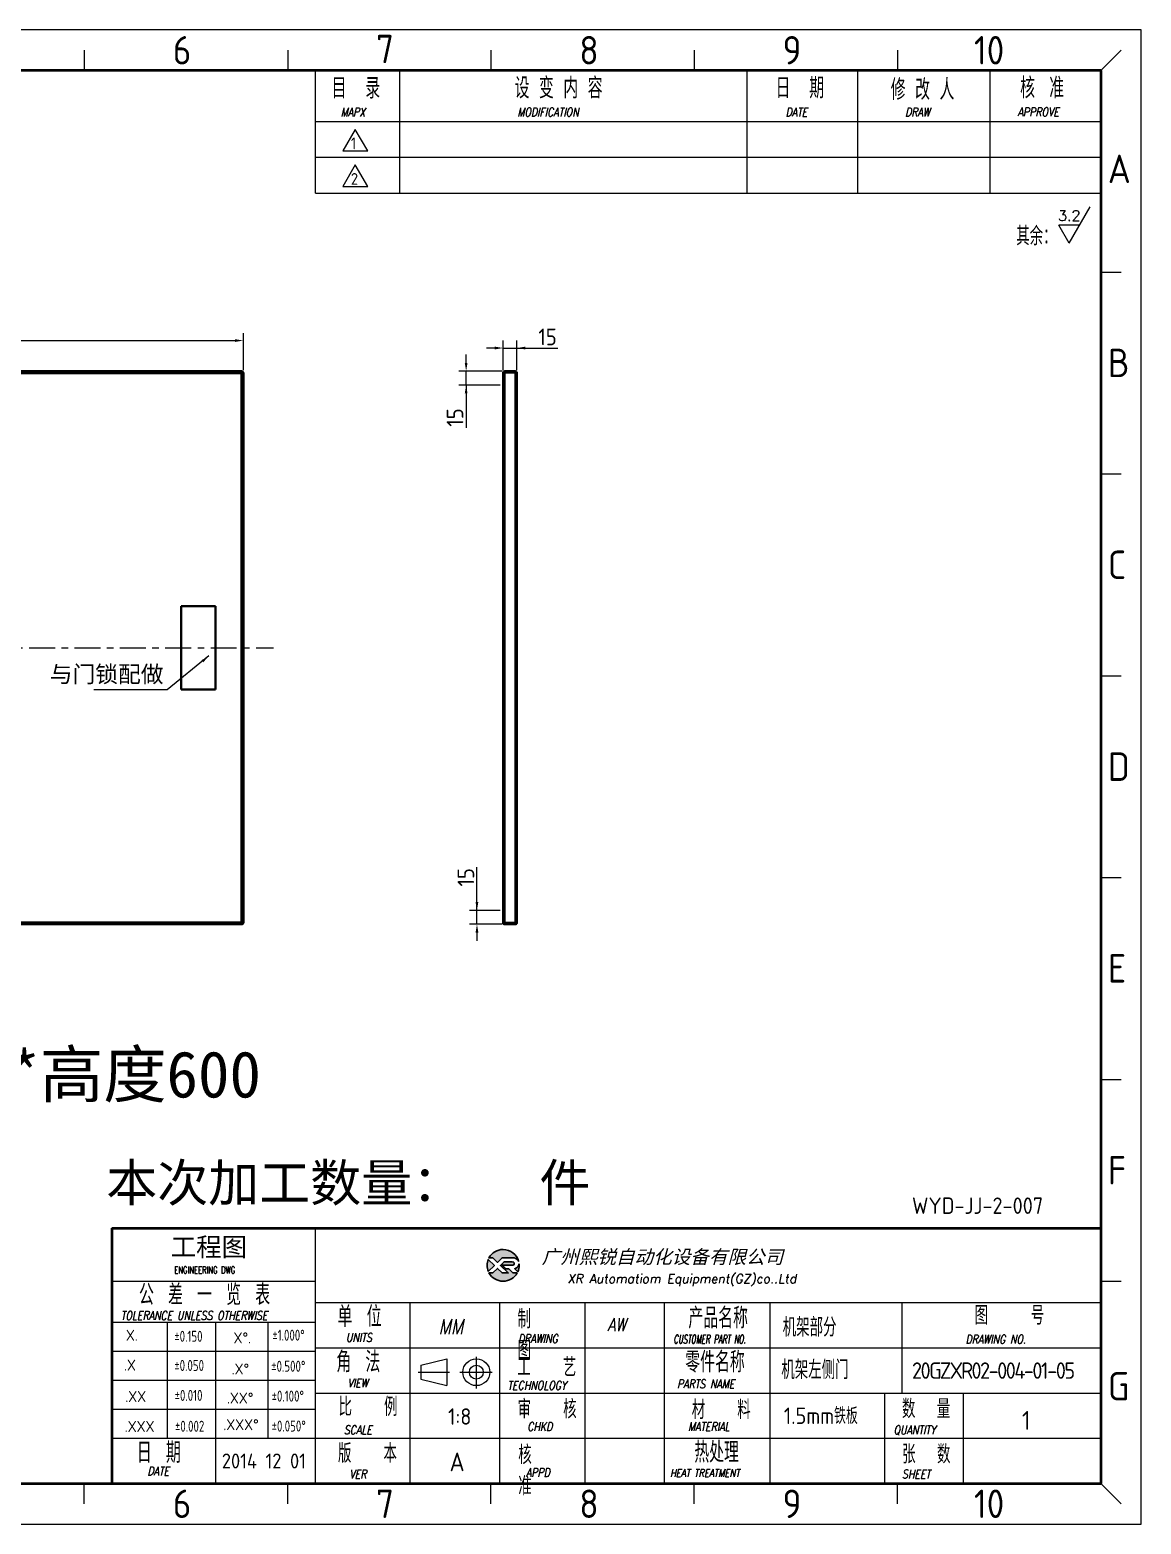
# Model space of a CAD drawing. Header units: millimetres. Extents: x 308 to 12422, y -7027 to -5414.
# Drawn here: x 7942 to 9141, y -7027 to -5414 of the extents above; entities that cross this region are included whole.
import ezdxf
from ezdxf.enums import TextEntityAlignment as Align

# ---------------------------------------------------------------- set-up
doc = ezdxf.new("R2010")
doc.units = ezdxf.units.MM
doc.linetypes.add('CENTER', pattern=[7, 4, -1, 1, -1])
for name, color, linetype in [('DIM', 3, 'Continuous'), ('layer 1', 7, 'Continuous'), ('图框文字', 7, 'Continuous')]:
    doc.layers.add(name, color=color, linetype=linetype)
for name, color, linetype, lineweight in [('中心线', 10, 'CENTER', 13), ('剖面线', 7, 'Continuous', 9), ('尺寸线', 2, 'Continuous', 13), ('粗实线', 7, 'Continuous', 35), ('细实线', 7, 'Continuous', 13)]:
    doc.layers.add(name, color=color, linetype=linetype, lineweight=lineweight)
doc.styles.add('ACANSTS', font='romans.shx', dxfattribs={"height": 1, "bigfont": 'gbcbig.shx'})
doc.styles.add('AEH', font='romans.shx', dxfattribs={"width": 0.7, "bigfont": 'chineset.shx'})
doc.styles.add('chulayer', font='txt.shx', dxfattribs={"bigfont": 'gbcbig.shx'})
doc.styles.get("Standard").update_dxf_attribs({"font": 'ISOCP.SHX', "bigfont": 'GBCBIG.SHX'})
doc.styles.add('STYLE1', font='')
doc.styles.add('斜體字', font='italic.shx', dxfattribs={"width": 0.8, "bigfont": 'chineset.shx'})
doc.styles.add('标题字', font='romand.shx', dxfattribs={"oblique": 10, "bigfont": 'bigfont.shx'})
doc.styles.get('STYLE1').set_extended_font_data('SimSun')
doc.dimstyles.new('国标$0', dxfattribs={"dimtxt": 2.2, "dimasz": 1.2, "dimexe": 1, "dimexo": 0.4, "dimgap": 0.4, "dimtad": 1, "dimzin": 1, "dimdsep": 46, "dimtxsty": 'Standard', "dimcen": 0, "dimclrd": 256, "dimclre": 256, "dimclrt": 256, "dimadec": 0, "dimazin": 0, "dimtp": 0.1, "dimtm": 0.1, "dimtfac": 0.71, "dimtmove": 1, "dimatfit": 3, "dimfxl": 1, "dimlwd": -1, "dimlwe": -1, "dimarcsym": 1})
doc.dimstyles.new('国标$7', dxfattribs={"dimtxt": 2.2, "dimasz": 1.2, "dimexe": 1, "dimexo": 0.4, "dimgap": 0.4, "dimtad": 1, "dimzin": 1, "dimdsep": 46, "dimtxsty": 'Standard', "dimcen": 0, "dimclrd": 256, "dimclre": 256, "dimclrt": 256, "dimadec": 0, "dimazin": 0, "dimtp": 0.1, "dimtm": 0.1, "dimtfac": 0.71, "dimtmove": 0, "dimatfit": 3, "dimfxl": 1, "dimlwd": -1, "dimlwe": -1, "dimarcsym": 1})

# ---------------------------------------------------------------- blocks, each defined once
blk = doc.blocks.new('*U3', base_point=(11516.67, -1645.06))
for p, q in [((11516.67, -1645.06), (11520.67, -1638.13)), ((11516.67, -1645.06), (11514.67, -1641.59)), ((11518.67, -1641.59), (11514.67, -1641.59))]:
    blk.add_line(p, q)
at = {"style": 'chulayer'}
blk.add_attdef('1', text='', height=2, dxfattribs=at).set_placement((11516.67, -1639.79), align=Align.MIDDLE)
blk = doc.blocks.new('*D28')
at = {"layer": 'Defpoints', "color": 0}
for p in [(8172.1, -5749.1), (7421.1, -5784.2), (8172.1, -5784.2)]:
    blk.add_point(p, dxfattribs=at)
at = {"layer": '尺寸线'}
for p, q in [((7421.1, -5781.2), (7421.1, -5741.1)), ((8172.1, -5781.2), (8172.1, -5741.1)), ((7430.1, -5749.1), (8163.1, -5749.1))]:
    blk.add_line(p, q, dxfattribs=at)
for points in [[(7430.1, -5747.6), (7430.1, -5750.6), (7421.1, -5749.1)], [(8163.1, -5750.6), (8163.1, -5747.6), (8172.1, -5749.1)]]:
    blk.add_solid(points, dxfattribs=at)
at = {"layer": '尺寸线', "insert": (7796.6, -5737.1), "char_height": 18, "attachment_point": 5}
blk.add_mtext('751', dxfattribs=at)
blk = doc.blocks.new('*D30')
at = {"layer": 'Defpoints', "color": 0}
for p in [(8467.4, -5757.2), (8452.4, -5784.2), (8467.4, -5784.2)]:
    blk.add_point(p, dxfattribs=at)
at = {"layer": '尺寸线'}
for p, q in [((8443.4, -5757.2), (8434.4, -5757.2)), ((8452.4, -5781.2), (8452.4, -5749.2)), ((8452.4, -5757.2), (8467.4, -5757.2)), ((8467.4, -5781.2), (8467.4, -5749.2)), ((8467.4, -5757.2), (8511.5, -5757.2))]:
    blk.add_line(p, q, dxfattribs=at)
for points in [[(8443.4, -5758.7), (8443.4, -5755.7), (8452.4, -5757.2)], [(8476.4, -5755.7), (8476.4, -5758.7), (8467.4, -5757.2)]]:
    blk.add_solid(points, dxfattribs=at)
at = {"layer": '尺寸线', "insert": (8500.4, -5745.2), "char_height": 18, "attachment_point": 5}
blk.add_mtext('15', dxfattribs=at)
blk = doc.blocks.new('*D31')
at = {"layer": 'Defpoints', "color": 0}
for p in [(8412.5, -5782.2), (8454.4, -5782.2), (8452.4, -5797.2)]:
    blk.add_point(p, dxfattribs=at)
at = {"layer": '尺寸线'}
for p, q in [((8412.5, -5773.2), (8412.5, -5764.2)), ((8451.4, -5782.2), (8404.5, -5782.2)), ((8412.5, -5797.2), (8412.5, -5782.2)), ((8449.4, -5797.2), (8404.5, -5797.2)), ((8412.5, -5797.2), (8412.5, -5843.3))]:
    blk.add_line(p, q, dxfattribs=at)
for points in [[(8411, -5773.2), (8414, -5773.2), (8412.5, -5782.2)], [(8414, -5806.2), (8411, -5806.2), (8412.5, -5797.2)]]:
    blk.add_solid(points, dxfattribs=at)
at = {"layer": '尺寸线', "insert": (8400.5, -5832.2), "char_height": 18, "attachment_point": 5, "rotation": 90}
blk.add_mtext('15', dxfattribs=at)
blk = doc.blocks.new('*D32')
at = {"layer": 'Defpoints', "color": 0}
for p in [(8424.2, -6364.2), (8452.4, -6364.2), (8454.4, -6379.2)]:
    blk.add_point(p, dxfattribs=at)
at = {"layer": '尺寸线'}
for p, q in [((8424.2, -6364.2), (8424.2, -6317.4)), ((8449.4, -6364.2), (8416.2, -6364.2)), ((8424.2, -6379.2), (8424.2, -6364.2)), ((8451.4, -6379.2), (8416.2, -6379.2)), ((8424.2, -6388.2), (8424.2, -6397.2))]:
    blk.add_line(p, q, dxfattribs=at)
for points in [[(8422.7, -6355.2), (8425.7, -6355.2), (8424.2, -6364.2)], [(8425.7, -6388.2), (8422.7, -6388.2), (8424.2, -6379.2)]]:
    blk.add_solid(points, dxfattribs=at)
at = {"layer": '尺寸线', "insert": (8412.2, -6328.5), "char_height": 18, "attachment_point": 5, "rotation": 90}
blk.add_mtext('15', dxfattribs=at)
blk = doc.blocks.new('XR')
at = {"true_color": 0xfc8000}
h = blk.add_hatch(color=30, dxfattribs=at)
h.set_gradient(color1=(252, 128, 0), rotation=240, one_color=1, tint=1, name='INVCURVED')
edge = h.paths.add_edge_path()
edge.add_spline(control_points=[(-434.18, -5928.47), (-433.9, -5928.74), (-433.63, -5929.01), (-433.63, -5929.01), (-433.63, -5929.01), (-433.63, -5929.01), (-433.36, -5928.74), (-433.09, -5928.47)], knot_values=[0.5625, 0.5625, 0.5625, 0.5625, 0.625, 0.625, 0.625, 0.625, 0.6875, 0.6875, 0.6875, 0.6875], degree=3, periodic=0)
edge.add_spline(control_points=[(-433.09, -5928.47), (-432.82, -5928.2), (-432.54, -5927.93), (-432.54, -5927.93), (-432.54, -5927.93), (-432.54, -5927.93), (-432.04, -5927.93), (-431.53, -5927.93)], knot_values=[0.4375, 0.4375, 0.4375, 0.4375, 0.5, 0.5, 0.5, 0.5, 0.5625, 0.5625, 0.5625, 0.5625], degree=3, periodic=0)
edge.add_spline(control_points=[(-431.53, -5927.93), (-431.03, -5927.93), (-430.52, -5927.93), (-430.52, -5927.93), (-430.52, -5927.93), (-430, -5927.93), (-429.43, -5927.96), (-429.01, -5928.33)], knot_values=[0.25, 0.25, 0.25, 0.25, 0.3125, 0.3125, 0.3125, 0.3125, 0.4375, 0.4375, 0.4375, 0.4375], degree=3, periodic=0)
edge.add_spline(control_points=[(-429.01, -5928.33), (-428.88, -5928.44), (-428.78, -5928.59), (-428.71, -5928.75)], knot_values=[0.125, 0.125, 0.125, 0.125, 0.25, 0.25, 0.25, 0.25], degree=3, periodic=0)
edge.add_spline(control_points=[(-428.71, -5928.75), (-429.13, -5927.18), (-430.58, -5926.02), (-432.31, -5926.02)], knot_values=[0, 0, 0, 0, 0.125, 0.125, 0.125, 0.125], degree=3, periodic=0)
edge.add_spline(control_points=[(-432.31, -5926.02), (-433.72, -5926.02), (-434.94, -5926.79), (-435.58, -5927.93)], knot_values=[0.875, 0.875, 0.875, 0.875, 1, 1, 1, 1], degree=3, periodic=0)
edge.add_spline(control_points=[(-435.58, -5927.93), (-435.58, -5927.93), (-434.72, -5927.93), (-434.72, -5927.93), (-434.72, -5927.93), (-434.72, -5927.93), (-434.45, -5928.2), (-434.18, -5928.47)], knot_values=[0.6875, 0.6875, 0.6875, 0.6875, 0.8125, 0.8125, 0.8125, 0.8125, 0.875, 0.875, 0.875, 0.875], degree=3, periodic=0)
edge = h.paths.add_edge_path()
edge.add_spline(control_points=[(-434.79, -5929.26), (-435.04, -5929.02), (-435.34, -5928.72), (-435.54, -5928.53)], knot_values=[0.562504, 0.562504, 0.562504, 0.562504, 0.656252, 0.656252, 0.656252, 0.656252], degree=3, periodic=0)
edge.add_spline(control_points=[(-435.54, -5928.53), (-435.67, -5928.4), (-435.76, -5928.31), (-435.76, -5928.31), (-435.76, -5928.31), (-435.94, -5928.74), (-436.03, -5929.21), (-436.03, -5929.71)], knot_values=[0.25, 0.25, 0.25, 0.25, 0.312504, 0.312504, 0.312504, 0.312504, 0.562504, 0.562504, 0.562504, 0.562504], degree=3, periodic=0)
edge.add_spline(control_points=[(-436.03, -5929.71), (-436.03, -5930.2), (-435.94, -5930.67), (-435.76, -5931.1), (-435.76, -5931.1), (-435.4, -5930.75), (-435.05, -5930.4)], knot_values=[0.874998, 0.874998, 0.874998, 0.874998, 1.124998, 1.124998, 1.124998, 1.25, 1.25, 1.25, 1.25], degree=3, periodic=0)
edge.add_spline(control_points=[(-435.05, -5930.4), (-434.7, -5930.05), (-434.34, -5929.71), (-434.34, -5929.71), (-434.34, -5929.71), (-434.34, -5929.71), (-434.34, -5929.71), (-434.34, -5929.71)], knot_values=[0.749878, 0.749878, 0.749878, 0.749878, 0.874875, 0.874875, 0.874875, 0.874875, 0.874998, 0.874998, 0.874998, 0.874998], degree=3, periodic=0)
edge.add_spline(control_points=[(-434.34, -5929.71), (-434.34, -5929.71), (-434.34, -5929.71), (-434.34, -5929.71)], knot_values=[0.749634, 0.749634, 0.749634, 0.749634, 0.749817, 0.749817, 0.749817, 0.749817], degree=3, periodic=0)
edge.add_spline(control_points=[(-434.35, -5929.7), (-434.35, -5929.7), (-434.35, -5929.7), (-434.35, -5929.7)], knot_values=[0.738281, 0.738281, 0.738281, 0.738281, 0.742188, 0.742188, 0.742188, 0.742188], degree=3, periodic=0)
edge.add_spline(control_points=[(-434.35, -5929.7), (-434.36, -5929.69), (-434.37, -5929.68), (-434.38, -5929.67)], knot_values=[0.726563, 0.726563, 0.726563, 0.726563, 0.738281, 0.738281, 0.738281, 0.738281], degree=3, periodic=0)
edge.add_spline(control_points=[(-434.38, -5929.67), (-434.38, -5929.66), (-434.39, -5929.65), (-434.4, -5929.65)], knot_values=[0.718751, 0.718751, 0.718751, 0.718751, 0.726563, 0.726563, 0.726563, 0.726563], degree=3, periodic=0)
edge.add_spline(control_points=[(-434.4, -5929.65), (-434.42, -5929.63), (-434.45, -5929.6), (-434.47, -5929.58)], knot_values=[0.703126, 0.703126, 0.703126, 0.703126, 0.718751, 0.718751, 0.718751, 0.718751], degree=3, periodic=0)
edge.add_spline(control_points=[(-434.47, -5929.58), (-434.5, -5929.55), (-434.53, -5929.52), (-434.56, -5929.49)], knot_values=[0.687501, 0.687501, 0.687501, 0.687501, 0.703126, 0.703126, 0.703126, 0.703126], degree=3, periodic=0)
edge.add_spline(control_points=[(-434.56, -5929.49), (-434.63, -5929.42), (-434.71, -5929.35), (-434.79, -5929.26)], knot_values=[0.656252, 0.656252, 0.656252, 0.656252, 0.687501, 0.687501, 0.687501, 0.687501], degree=3, periodic=0)
at = {"true_color": 0x0348ff}
h = blk.add_hatch(color=160, dxfattribs=at)
h.set_gradient(color1=(3, 72, 255), color2=(0, 41, 153), one_color=1, tint=0.3, name='HEMISPHERICAL')
edge = h.paths.add_edge_path()
edge.add_spline(control_points=[(-432.54, -5929.67), (-432.26, -5929.95), (-431.94, -5930.23), (-431.66, -5930.51), (-431.66, -5930.51), (-431.66, -5930.51), (-431.66, -5930.51), (-431.66, -5930.51)], knot_values=[0.736842, 0.736842, 0.736842, 0.736842, 0.789474, 0.789474, 0.789474, 0.789474, 0.802633, 0.802633, 0.802633, 0.802633], degree=3, periodic=0)
edge.add_spline(control_points=[(-431.66, -5930.51), (-431.65, -5930.51), (-431.65, -5930.52), (-431.65, -5930.52)], knot_values=[0.802633, 0.802633, 0.802633, 0.802633, 0.815791, 0.815791, 0.815791, 0.815791], degree=3, periodic=0)
edge.add_spline(control_points=[(-431.65, -5930.52), (-431.64, -5930.53), (-431.64, -5930.53), (-431.64, -5930.53)], knot_values=[0.815791, 0.815791, 0.815791, 0.815791, 0.82237, 0.82237, 0.82237, 0.82237], degree=3, periodic=0)
edge.add_spline(control_points=[(-431.64, -5930.53), (-431.64, -5930.53), (-431.64, -5930.53), (-431.63, -5930.54)], knot_values=[0.82237, 0.82237, 0.82237, 0.82237, 0.828949, 0.828949, 0.828949, 0.828949], degree=3, periodic=0)
edge.add_spline(control_points=[(-431.63, -5930.54), (-431.63, -5930.54), (-431.63, -5930.54), (-431.63, -5930.54), (-431.63, -5930.54), (-431.63, -5930.54), (-431.59, -5930.54), (-431.52, -5930.54)], knot_values=[0.841901, 0.841901, 0.841901, 0.841901, 0.842105, 0.842105, 0.842105, 0.842105, 0.855264, 0.855264, 0.855264, 0.855264], degree=3, periodic=0)
edge.add_spline(control_points=[(-431.52, -5930.54), (-431.46, -5930.54), (-431.38, -5930.54), (-431.3, -5930.54)], knot_values=[0.855264, 0.855264, 0.855264, 0.855264, 0.868422, 0.868422, 0.868422, 0.868422], degree=3, periodic=0)
edge.add_spline(control_points=[(-431.3, -5930.54), (-431.26, -5930.54), (-431.22, -5930.54), (-431.18, -5930.54)], knot_values=[0.868422, 0.868422, 0.868422, 0.868422, 0.875, 0.875, 0.875, 0.875], degree=3, periodic=0)
edge.add_spline(control_points=[(-431.18, -5930.54), (-431.14, -5930.54), (-431.1, -5930.54), (-431.07, -5930.54)], knot_values=[0.875, 0.875, 0.875, 0.875, 0.881579, 0.881579, 0.881579, 0.881579], degree=3, periodic=0)
edge.add_spline(control_points=[(-431.07, -5930.54), (-431.05, -5930.54), (-431.04, -5930.54), (-431.03, -5930.54)], knot_values=[0.881579, 0.881579, 0.881579, 0.881579, 0.884869, 0.884869, 0.884869, 0.884869], degree=3, periodic=0)
edge.add_spline(control_points=[(-431.03, -5930.54), (-431.02, -5930.54), (-431, -5930.54), (-431, -5930.54)], knot_values=[0.884869, 0.884869, 0.884869, 0.884869, 0.888158, 0.888158, 0.888158, 0.888158], degree=3, periodic=0)
edge.add_spline(control_points=[(-431, -5930.54), (-430.99, -5930.54), (-430.99, -5930.54), (-430.98, -5930.54)], knot_values=[0.888158, 0.888158, 0.888158, 0.888158, 0.889803, 0.889803, 0.889803, 0.889803], degree=3, periodic=0)
edge.add_spline(control_points=[(-430.98, -5930.54), (-430.98, -5930.54), (-430.98, -5930.54), (-430.97, -5930.54)], knot_values=[0.889803, 0.889803, 0.889803, 0.889803, 0.891447, 0.891447, 0.891447, 0.891447], degree=3, periodic=0)
edge.add_spline(control_points=[(-430.97, -5930.54), (-430.97, -5930.54), (-430.97, -5930.54), (-430.97, -5930.54)], knot_values=[0.891447, 0.891447, 0.891447, 0.891447, 0.89227, 0.89227, 0.89227, 0.89227], degree=3, periodic=0)
edge.add_spline(control_points=[(-430.97, -5930.54), (-430.97, -5930.54), (-430.97, -5930.54), (-430.97, -5930.54)], knot_values=[0.89227, 0.89227, 0.89227, 0.89227, 0.893092, 0.893092, 0.893092, 0.893092], degree=3, periodic=0)
edge.add_spline(control_points=[(-430.97, -5930.54), (-430.97, -5930.54), (-430.97, -5930.54), (-430.97, -5930.54)], knot_values=[0.893092, 0.893092, 0.893092, 0.893092, 0.893503, 0.893503, 0.893503, 0.893503], degree=3, periodic=0)
edge.add_spline(control_points=[(-430.97, -5930.54), (-430.97, -5930.54), (-430.97, -5930.54), (-430.97, -5930.54)], knot_values=[0.893503, 0.893503, 0.893503, 0.893503, 0.893914, 0.893914, 0.893914, 0.893914], degree=3, periodic=0)
edge.add_spline(control_points=[(-430.97, -5930.54), (-430.97, -5930.54), (-430.97, -5930.54), (-430.97, -5930.54)], knot_values=[0.893914, 0.893914, 0.893914, 0.893914, 0.89412, 0.89412, 0.89412, 0.89412], degree=3, periodic=0)
edge.add_spline(control_points=[(-430.97, -5930.54), (-430.97, -5930.54), (-430.97, -5930.54), (-430.97, -5930.54)], knot_values=[0.89412, 0.89412, 0.89412, 0.89412, 0.894326, 0.894326, 0.894326, 0.894326], degree=3, periodic=0)
edge.add_spline(control_points=[(-430.97, -5930.54), (-430.97, -5930.54), (-430.97, -5930.54), (-430.97, -5930.54)], knot_values=[0.894428, 0.894428, 0.894428, 0.894428, 0.894531, 0.894531, 0.894531, 0.894531], degree=3, periodic=0)
edge.add_spline(control_points=[(-430.97, -5930.54), (-430.97, -5930.54), (-430.97, -5930.54), (-430.97, -5930.54)], knot_values=[0.894531, 0.894531, 0.894531, 0.894531, 0.894583, 0.894583, 0.894583, 0.894583], degree=3, periodic=0)
edge.add_spline(control_points=[(-430.97, -5930.54), (-430.97, -5930.54), (-430.97, -5930.54), (-430.97, -5930.54), (-430.97, -5930.54), (-430.97, -5930.54), (-430.73, -5930.78), (-430.49, -5931.01)], knot_values=[0.894685, 0.894685, 0.894685, 0.894685, 0.894737, 0.894737, 0.894737, 0.894737, 0.921052, 0.921052, 0.921052, 0.921052], degree=3, periodic=0)
edge.add_spline(control_points=[(-430.49, -5931.01), (-430.26, -5931.24), (-430.02, -5931.48), (-430.02, -5931.48)], knot_values=[0.921052, 0.921052, 0.921052, 0.921052, 0.947368, 0.947368, 0.947368, 0.947368], degree=3, periodic=0)
edge.add_spline(control_points=[(-430.02, -5931.48), (-430.02, -5931.48), (-430.02, -5931.48), (-430.02, -5931.48)], knot_values=[0.947522, 0.947522, 0.947522, 0.947522, 0.947573, 0.947573, 0.947573, 0.947573], degree=3, periodic=0)
edge.add_spline(control_points=[(-430.02, -5931.48), (-430.02, -5931.48), (-430.02, -5931.48), (-430.02, -5931.48)], knot_values=[0.947573, 0.947573, 0.947573, 0.947573, 0.947676, 0.947676, 0.947676, 0.947676], degree=3, periodic=0)
edge.add_spline(control_points=[(-430.02, -5931.48), (-430.02, -5931.48), (-430.02, -5931.48), (-430.02, -5931.48)], knot_values=[0.947676, 0.947676, 0.947676, 0.947676, 0.947779, 0.947779, 0.947779, 0.947779], degree=3, periodic=0)
edge.add_spline(control_points=[(-430.02, -5931.48), (-430.02, -5931.48), (-430.02, -5931.48), (-430.02, -5931.48)], knot_values=[0.947779, 0.947779, 0.947779, 0.947779, 0.947984, 0.947984, 0.947984, 0.947984], degree=3, periodic=0)
edge.add_spline(control_points=[(-430.02, -5931.48), (-430.02, -5931.48), (-430.02, -5931.48), (-430.02, -5931.48)], knot_values=[0.947984, 0.947984, 0.947984, 0.947984, 0.94819, 0.94819, 0.94819, 0.94819], degree=3, periodic=0)
edge.add_spline(control_points=[(-430.02, -5931.48), (-430.02, -5931.48), (-430.02, -5931.48), (-430.02, -5931.48)], knot_values=[0.94819, 0.94819, 0.94819, 0.94819, 0.948601, 0.948601, 0.948601, 0.948601], degree=3, periodic=0)
edge.add_spline(control_points=[(-430.02, -5931.48), (-430.02, -5931.48), (-430.02, -5931.48), (-430.02, -5931.48)], knot_values=[0.948601, 0.948601, 0.948601, 0.948601, 0.949012, 0.949012, 0.949012, 0.949012], degree=3, periodic=0)
edge.add_spline(control_points=[(-430.02, -5931.48), (-430.02, -5931.48), (-430.01, -5931.48), (-430.01, -5931.48)], knot_values=[0.949012, 0.949012, 0.949012, 0.949012, 0.949834, 0.949834, 0.949834, 0.949834], degree=3, periodic=0)
edge.add_spline(control_points=[(-430.01, -5931.48), (-430.01, -5931.48), (-430.01, -5931.48), (-430.01, -5931.48)], knot_values=[0.949834, 0.949834, 0.949834, 0.949834, 0.950657, 0.950657, 0.950657, 0.950657], degree=3, periodic=0)
edge.add_spline(control_points=[(-430.01, -5931.48), (-430.01, -5931.48), (-430, -5931.48), (-430, -5931.48)], knot_values=[0.950657, 0.950657, 0.950657, 0.950657, 0.952301, 0.952301, 0.952301, 0.952301], degree=3, periodic=0)
edge.add_spline(control_points=[(-430, -5931.48), (-429.99, -5931.48), (-429.98, -5931.48), (-429.98, -5931.48)], knot_values=[0.952301, 0.952301, 0.952301, 0.952301, 0.953946, 0.953946, 0.953946, 0.953946], degree=3, periodic=0)
edge.add_spline(control_points=[(-429.98, -5931.48), (-429.96, -5931.48), (-429.95, -5931.48), (-429.93, -5931.48)], knot_values=[0.953946, 0.953946, 0.953946, 0.953946, 0.957236, 0.957236, 0.957236, 0.957236], degree=3, periodic=0)
edge.add_spline(control_points=[(-429.93, -5931.48), (-429.91, -5931.48), (-429.89, -5931.48), (-429.87, -5931.48)], knot_values=[0.957236, 0.957236, 0.957236, 0.957236, 0.960525, 0.960525, 0.960525, 0.960525], degree=3, periodic=0)
edge.add_spline(control_points=[(-429.87, -5931.48), (-429.82, -5931.48), (-429.77, -5931.48), (-429.71, -5931.48)], knot_values=[0.960525, 0.960525, 0.960525, 0.960525, 0.967104, 0.967104, 0.967104, 0.967104], degree=3, periodic=0)
edge.add_spline(control_points=[(-429.71, -5931.48), (-429.65, -5931.48), (-429.59, -5931.48), (-429.53, -5931.48)], knot_values=[0.967104, 0.967104, 0.967104, 0.967104, 0.973683, 0.973683, 0.973683, 0.973683], degree=3, periodic=0)
edge.add_spline(control_points=[(-429.53, -5931.48), (-429.41, -5931.48), (-429.29, -5931.48), (-429.19, -5931.48)], knot_values=[0.973683, 0.973683, 0.973683, 0.973683, 0.98684, 0.98684, 0.98684, 0.98684], degree=3, periodic=0)
edge.add_spline(control_points=[(-429.19, -5931.48), (-429.1, -5931.48), (-429.04, -5931.48), (-429.04, -5931.48), (-429.67, -5932.62), (-430.9, -5933.39), (-432.31, -5933.39)], knot_values=[0.98684, 0.98684, 0.98684, 0.98684, 1, 1, 1, 1.052632, 1.052632, 1.052632, 1.052632], degree=3, periodic=0)
edge.add_spline(control_points=[(-432.31, -5933.39), (-433.72, -5933.39), (-434.94, -5932.62), (-435.58, -5931.48), (-435.58, -5931.48), (-435.58, -5931.48), (-435.36, -5931.48), (-435.15, -5931.48)], knot_values=[0.052632, 0.052632, 0.052632, 0.052632, 0.105263, 0.105263, 0.105263, 0.105263, 0.131579, 0.131579, 0.131579, 0.131579], degree=3, periodic=0)
edge.add_spline(control_points=[(-435.15, -5931.48), (-434.93, -5931.48), (-434.72, -5931.48), (-434.72, -5931.48), (-434.72, -5931.48), (-434.72, -5931.48), (-434.45, -5931.21), (-434.18, -5930.94)], knot_values=[0.131579, 0.131579, 0.131579, 0.131579, 0.157895, 0.157895, 0.157895, 0.157895, 0.184211, 0.184211, 0.184211, 0.184211], degree=3, periodic=0)
edge.add_spline(control_points=[(-434.18, -5930.94), (-433.9, -5930.67), (-433.63, -5930.4), (-433.63, -5930.4), (-433.63, -5930.4), (-433.63, -5930.4), (-433.36, -5930.67), (-433.09, -5930.94)], knot_values=[0.184211, 0.184211, 0.184211, 0.184211, 0.210526, 0.210526, 0.210526, 0.210526, 0.236842, 0.236842, 0.236842, 0.236842], degree=3, periodic=0)
edge.add_spline(control_points=[(-433.09, -5930.94), (-432.82, -5931.21), (-432.54, -5931.48), (-432.54, -5931.48), (-432.54, -5931.48), (-432.54, -5931.48), (-432.19, -5931.48), (-431.83, -5931.48)], knot_values=[0.236842, 0.236842, 0.236842, 0.236842, 0.263158, 0.263158, 0.263158, 0.263158, 0.289474, 0.289474, 0.289474, 0.289474], degree=3, periodic=0)
edge.add_spline(control_points=[(-431.83, -5931.48), (-431.48, -5931.48), (-431.12, -5931.48), (-431.12, -5931.48), (-431.12, -5931.48), (-431.12, -5931.48), (-431.57, -5931.03), (-432.02, -5930.59)], knot_values=[0.289474, 0.289474, 0.289474, 0.289474, 0.315789, 0.315789, 0.315789, 0.315789, 0.342105, 0.342105, 0.342105, 0.342105], degree=3, periodic=0)
edge.add_spline(control_points=[(-432.02, -5930.59), (-432.47, -5930.15), (-432.92, -5929.71), (-432.92, -5929.71), (-432.92, -5929.71), (-432.92, -5929.71), (-432.71, -5929.5), (-432.5, -5929.29)], knot_values=[0.342105, 0.342105, 0.342105, 0.342105, 0.368421, 0.368421, 0.368421, 0.368421, 0.394737, 0.394737, 0.394737, 0.394737], degree=3, periodic=0)
edge.add_spline(control_points=[(-432.5, -5929.29), (-432.3, -5929.09), (-432.09, -5928.88), (-432.09, -5928.88)], knot_values=[0.394737, 0.394737, 0.394737, 0.394737, 0.421053, 0.421053, 0.421053, 0.421053], degree=3, periodic=0)
edge.add_spline(control_points=[(-432.09, -5928.88), (-432.09, -5928.88), (-432.06, -5928.86), (-432.06, -5928.86)], knot_values=[0.421053, 0.421053, 0.421053, 0.421053, 0.473684, 0.473684, 0.473684, 0.473684], degree=3, periodic=0)
edge.add_spline(control_points=[(-432.06, -5928.86), (-432.06, -5928.86), (-432.06, -5928.86), (-432.06, -5928.86), (-432.06, -5928.86), (-432.06, -5928.86), (-430.4, -5928.86), (-430.26, -5928.86)], knot_values=[0.473684, 0.473684, 0.473684, 0.473684, 0.473684, 0.473684, 0.473684, 0.473684, 0.526316, 0.526316, 0.526316, 0.526316], degree=3, periodic=0)
edge.add_spline(control_points=[(-430.26, -5928.86), (-429.54, -5928.86), (-429.62, -5929.4), (-429.83, -5929.55)], knot_values=[0.526316, 0.526316, 0.526316, 0.526316, 0.578947, 0.578947, 0.578947, 0.578947], degree=3, periodic=0)
edge.add_spline(control_points=[(-429.83, -5929.55), (-429.94, -5929.62), (-430.08, -5929.65), (-430.26, -5929.65), (-430.26, -5929.65), (-430.26, -5929.65), (-430.48, -5929.65), (-430.71, -5929.66)], knot_values=[0.578947, 0.578947, 0.578947, 0.578947, 0.631579, 0.631579, 0.631579, 0.631579, 0.657895, 0.657895, 0.657895, 0.657895], degree=3, periodic=0)
edge.add_spline(control_points=[(-430.71, -5929.66), (-430.93, -5929.66), (-431.15, -5929.67), (-431.15, -5929.67), (-431.15, -5929.67), (-431.15, -5929.67), (-432.54, -5929.67), (-432.54, -5929.67)], knot_values=[0.657895, 0.657895, 0.657895, 0.657895, 0.684211, 0.684211, 0.684211, 0.684211, 0.736842, 0.736842, 0.736842, 0.736842], degree=3, periodic=0)
edge = h.paths.add_edge_path()
edge.add_spline(control_points=[(-428.6, -5929.32), (-428.61, -5929.67), (-428.76, -5930), (-429.06, -5930.22)], knot_values=[0.8, 0.8, 0.8, 0.8, 1, 1, 1, 1], degree=3, periodic=0)
edge.add_spline(control_points=[(-429.06, -5930.22), (-429.22, -5930.34), (-429.41, -5930.43), (-429.61, -5930.48)], knot_values=[0.6, 0.6, 0.6, 0.6, 0.8, 0.8, 0.8, 0.8], degree=3, periodic=0)
edge.add_spline(control_points=[(-429.61, -5930.48), (-429.61, -5930.48), (-428.9, -5931.19), (-428.9, -5931.19), (-428.9, -5931.19), (-428.69, -5930.73), (-428.58, -5930.23), (-428.58, -5929.71)], knot_values=[0.2, 0.2, 0.2, 0.2, 0.4, 0.4, 0.4, 0.4, 0.6, 0.6, 0.6, 0.6], degree=3, periodic=0)
edge.add_spline(control_points=[(-428.58, -5929.71), (-428.58, -5929.58), (-428.59, -5929.45), (-428.6, -5929.32)], knot_values=[0, 0, 0, 0, 0.2, 0.2, 0.2, 0.2], degree=3, periodic=0)
at = {"layer": 'layer 1', "color": 30}
for points, knots in [([(-432.31, -5926.02), (-430.58, -5926.02), (-429.13, -5927.18), (-428.71, -5928.75), (-428.71, -5928.75), (-428.78, -5928.59), (-428.88, -5928.44), (-429.01, -5928.33), (-429.01, -5928.33), (-429.43, -5927.96), (-430, -5927.93), (-430.52, -5927.93), (-430.52, -5927.93), (-430.52, -5927.93), (-432.54, -5927.93), (-432.54, -5927.93), (-432.54, -5927.93), (-432.54, -5927.93), (-433.63, -5929.01), (-433.63, -5929.01), (-433.63, -5929.01), (-433.63, -5929.01), (-434.72, -5927.93), (-434.72, -5927.93), (-434.72, -5927.93), (-434.72, -5927.93), (-435.58, -5927.93), (-435.58, -5927.93), (-435.58, -5927.93), (-434.94, -5926.79), (-433.72, -5926.02), (-432.31, -5926.02)], [0, 0, 0, 0, 0.125, 0.125, 0.125, 0.125, 0.25, 0.25, 0.25, 0.25, 0.375, 0.375, 0.375, 0.375, 0.5, 0.5, 0.5, 0.5, 0.625, 0.625, 0.625, 0.625, 0.75, 0.75, 0.75, 0.75, 0.875, 0.875, 0.875, 0.875, 1, 1, 1, 1]), ([(-435.76, -5931.1), (-435.94, -5930.67), (-436.03, -5930.2), (-436.03, -5929.71), (-436.03, -5929.71), (-436.03, -5929.21), (-435.94, -5928.74), (-435.76, -5928.31), (-435.76, -5928.31), (-435.76, -5928.31), (-434.34, -5929.71), (-434.34, -5929.71), (-434.34, -5929.71), (-434.34, -5929.71), (-435.76, -5931.1), (-435.76, -5931.1)], [0, 0, 0, 0, 0.25, 0.25, 0.25, 0.25, 0.5, 0.5, 0.5, 0.5, 0.75, 0.75, 0.75, 0.75, 1, 1, 1, 1])]:
    blk.add_open_spline(points, degree=3, knots=knots, dxfattribs=at)
at = {"layer": 'layer 1', "color": 154}
for points, knots in [([(-429.04, -5931.48), (-429.67, -5932.62), (-430.9, -5933.39), (-432.31, -5933.39), (-432.31, -5933.39), (-433.72, -5933.39), (-434.94, -5932.62), (-435.58, -5931.48), (-435.58, -5931.48), (-435.58, -5931.48), (-434.72, -5931.48), (-434.72, -5931.48), (-434.72, -5931.48), (-434.72, -5931.48), (-433.63, -5930.4), (-433.63, -5930.4), (-433.63, -5930.4), (-433.63, -5930.4), (-432.54, -5931.48), (-432.54, -5931.48), (-432.54, -5931.48), (-432.54, -5931.48), (-431.12, -5931.48), (-431.12, -5931.48), (-431.12, -5931.48), (-431.12, -5931.48), (-432.92, -5929.71), (-432.92, -5929.71), (-432.92, -5929.71), (-432.92, -5929.71), (-432.09, -5928.88), (-432.09, -5928.88), (-432.09, -5928.88), (-432.09, -5928.88), (-432.06, -5928.86), (-432.06, -5928.86), (-432.06, -5928.86), (-432.06, -5928.86), (-430.4, -5928.86), (-430.26, -5928.86), (-430.26, -5928.86), (-429.54, -5928.86), (-429.62, -5929.4), (-429.83, -5929.55), (-429.83, -5929.55), (-429.94, -5929.62), (-430.08, -5929.65), (-430.26, -5929.65), (-430.26, -5929.65), (-430.26, -5929.65), (-431.15, -5929.67), (-431.15, -5929.67), (-431.15, -5929.67), (-431.15, -5929.67), (-432.54, -5929.67), (-432.54, -5929.67), (-432.54, -5929.67), (-432.26, -5929.95), (-431.94, -5930.23), (-431.66, -5930.51), (-431.66, -5930.51), (-431.66, -5930.51), (-431.63, -5930.54), (-431.63, -5930.54), (-431.63, -5930.54), (-431.63, -5930.54), (-430.97, -5930.54), (-430.97, -5930.54), (-430.97, -5930.54), (-430.97, -5930.54), (-430.02, -5931.48), (-430.02, -5931.48), (-430.02, -5931.48), (-430.02, -5931.48), (-429.04, -5931.48), (-429.04, -5931.48)], [0, 0, 0, 0, 0.052632, 0.052632, 0.052632, 0.052632, 0.105263, 0.105263, 0.105263, 0.105263, 0.157895, 0.157895, 0.157895, 0.157895, 0.210526, 0.210526, 0.210526, 0.210526, 0.263158, 0.263158, 0.263158, 0.263158, 0.315789, 0.315789, 0.315789, 0.315789, 0.368421, 0.368421, 0.368421, 0.368421, 0.421053, 0.421053, 0.421053, 0.421053, 0.473684, 0.473684, 0.473684, 0.473684, 0.526316, 0.526316, 0.526316, 0.526316, 0.578947, 0.578947, 0.578947, 0.578947, 0.631579, 0.631579, 0.631579, 0.631579, 0.684211, 0.684211, 0.684211, 0.684211, 0.736842, 0.736842, 0.736842, 0.736842, 0.789474, 0.789474, 0.789474, 0.789474, 0.842105, 0.842105, 0.842105, 0.842105, 0.894737, 0.894737, 0.894737, 0.894737, 0.947368, 0.947368, 0.947368, 0.947368, 1, 1, 1, 1]), ([(-428.6, -5929.32), (-428.59, -5929.45), (-428.58, -5929.58), (-428.58, -5929.71), (-428.58, -5929.71), (-428.58, -5930.23), (-428.69, -5930.73), (-428.9, -5931.19), (-428.9, -5931.19), (-428.9, -5931.19), (-429.61, -5930.48), (-429.61, -5930.48), (-429.61, -5930.48), (-429.41, -5930.43), (-429.22, -5930.34), (-429.06, -5930.22), (-429.06, -5930.22), (-428.76, -5930), (-428.61, -5929.67), (-428.6, -5929.32)], [0, 0, 0, 0, 0.2, 0.2, 0.2, 0.2, 0.4, 0.4, 0.4, 0.4, 0.6, 0.6, 0.6, 0.6, 0.8, 0.8, 0.8, 0.8, 1, 1, 1, 1])]:
    blk.add_open_spline(points, degree=3, knots=knots, dxfattribs=at)
blk = doc.blocks.new('11')
at = {"layer": 'DIM', "xscale": 4.799999999999272, "yscale": 4.800000000000182, "zscale": 4.800000000000001}
blk.add_blockref('XR', (-3434.3, 19066), dxfattribs=at)
at = {"layer": '图框文字', "color": 7, "lineweight": -3, "style": 'STYLE1', "oblique": 15}
blk.add_text('广州熙锐自动化设备有限公司 ', height=15.2, dxfattribs=at).set_placement((-5466.4, -9394.7))
at = {"layer": '图框文字', "color": 7, "style": '标题字', "oblique": 10}
blk.add_text('XR Automatiom Equipment(GZ)co..Ltd', height=10, dxfattribs=at).set_placement((-5310, -9412.2), align=Align.MIDDLE)

msp = doc.modelspace()

# ---------------------------------------------------------------- hatches: boundary and pattern name
at = {"layer": '剖面线'}
h = msp.add_hatch(dxfattribs=at)
h.set_pattern_fill('ANSI31', color=256, style=0)
h.set_pattern_definition([(45, (7470.7414, -6559.9413), (-2.245064, 2.245064), [])])
edge = h.paths.add_edge_path(flags=0)
edge.add_arc((8465.4, -6377.2), 0.5, 270, 360, ccw=False)
edge.add_line((8465.4, -6377.7), (8454.4, -6377.7))
edge.add_arc((8454.4, -6377.2), 0.5, 180, 270, ccw=False)
edge.add_line((8453.9, -6377.2), (8453.9, -6364.2))
edge.add_line((8453.9, -6364.2), (8452.4, -6364.2))
edge.add_line((8452.4, -6364.2), (8452.4, -6377.2))
edge.add_arc((8454.4, -6377.2), 2, 180, 270)
edge.add_line((8454.4, -6379.2), (8465.4, -6379.2))
edge.add_arc((8465.4, -6377.2), 2, 270, 360)
edge.add_line((8467.4, -6377.2), (8467.4, -5784.2))
edge.add_arc((8465.4, -5784.2), 2, 0, 90)
edge.add_line((8465.4, -5782.2), (8454.4, -5782.2))
edge.add_arc((8454.4, -5784.2), 2, 90, 180)
edge.add_line((8452.4, -5784.2), (8452.4, -5797.2))
edge.add_line((8452.4, -5797.2), (8453.9, -5797.2))
edge.add_line((8453.9, -5797.2), (8453.9, -5784.2))
edge.add_arc((8454.4, -5784.2), 0.5, 90, 180, ccw=False)
edge.add_line((8454.4, -5783.7), (8465.4, -5783.7))
edge.add_arc((8465.4, -5784.2), 0.5, 0, 90, ccw=False)
edge.add_line((8465.9, -5784.2), (8465.9, -6377.2))

# ---------------------------------------------------------------- linework, layer by layer
at = {"layer": '中心线', "ltscale": 7}
msp.add_line((7401.8, -6080.7), (8204.5, -6080.7), dxfattribs=at)
at = {"layer": '粗实线'}
for p, q in [((7523.1, -5782.2), (8170.1, -5782.2)), ((7523.1, -5784.2), (8172.1, -5784.2)), ((8170.1, -5784.2), (8170.1, -6377.2)), ((8172.1, -5784.2), (8172.1, -6377.2)), ((8452.4, -5797.2), (8452.4, -5784.2)), ((8453.9, -5797.2), (8453.9, -5784.2)), ((8465.4, -5782.2), (8454.4, -5782.2)), ((8465.4, -5783.7), (8454.4, -5783.7)), ((8465.9, -5784.2), (8465.9, -6377.2)), ((8467.4, -5784.2), (8467.4, -6377.2)), ((8452.4, -5797.2), (8453.9, -5797.2)), ((8452.4, -5797.2), (8452.4, -5797.4)), ((8452.4, -5797.4), (8453.9, -5797.4)), ((8452.4, -5797.4), (8452.4, -6364)), ((8453.9, -5797.2), (8453.9, -5797.4)), ((8453.9, -5797.4), (8453.9, -6364)), ((8142.1, -6035.7), (8105.1, -6035.7)), ((8105.1, -6035.7), (8105.1, -6125.7)), ((8142.1, -6125.7), (8142.1, -6035.7)), ((8105.1, -6125.7), (8142.1, -6125.7)), ((8452.4, -6364), (8453.9, -6364)), ((8452.4, -6364), (8452.4, -6364.2)), ((8452.4, -6377.2), (8452.4, -6364.2)), ((8453.9, -6364.2), (8452.4, -6364.2)), ((8453.9, -6364), (8453.9, -6364.2)), ((8453.9, -6377.2), (8453.9, -6364.2)), ((8172.1, -6377.2), (7423.1, -6377.2)), ((8170.1, -6379.2), (7423.1, -6379.2)), ((8454.4, -6377.7), (8465.4, -6377.7)), ((8454.4, -6379.2), (8465.4, -6379.2))]:
    msp.add_line(p, q, dxfattribs=at)
for centre, radius, start, end in [((8170.1, -5784.2), 2, 0, 90), ((8454.4, -5784.2), 2, 90, 180), ((8454.4, -5784.2), 0.5, 90, 180), ((8465.4, -5784.2), 2, 0, 90), ((8465.4, -5784.2), 0.5, 0, 90), ((8170.1, -6377.2), 2, 270, 0), ((8454.4, -6377.2), 2, 180, 270), ((8454.4, -6377.2), 0.5, 180, 270), ((8465.4, -6377.2), 2, 270, 0), ((8465.4, -6377.2), 0.5, 270, 0)]:
    msp.add_arc(centre, radius, start, end, dxfattribs=at)
at = {"layer": '细实线'}
for p, q in [((9141, -5413.8), (6859.9, -5413.8)), ((9141, -7026.7), (9141, -5413.8)), ((8000.4, -5435.7), (8000.4, -5457.6)), ((8219.9, -5435.7), (8219.9, -5457.6)), ((8439.3, -5435.7), (8439.3, -5457.6)), ((8658.7, -5435.7), (8658.7, -5457.6)), ((8878.1, -5435.7), (8878.1, -5457.6)), ((9097.5, -5457.6), (9119.4, -5435.7)), ((8249.9, -5457.6), (9097.5, -5457.6)), ((8249.9, -5589.9), (8249.9, -5457.6)), ((8341.1, -5589.9), (8341.1, -5457.6)), ((8716, -5589.9), (8716, -5457.6)), ((8835.3, -5589.9), (8835.3, -5457.6)), ((8978, -5589.9), (8978, -5457.6)), ((8249.9, -5512.6), (9097.5, -5512.6)), ((8292.9, -5521.2), (8279.4, -5544.5)), ((8306.3, -5544.5), (8292.9, -5521.2)), ((8279.4, -5544.5), (8306.3, -5544.5)), ((8249.9, -5551.2), (9097.5, -5551.2)), ((8292.9, -5559.5), (8279.4, -5582.8)), ((8306.3, -5582.8), (8292.9, -5559.5)), ((8249.9, -5589.9), (9097.5, -5589.9)), ((8249.9, -5589.9), (9097.5, -5589.9)), ((8279.4, -5582.8), (8306.3, -5582.8)), ((9119.4, -5675.5), (9097.5, -5675.5)), ((9119.4, -5893.4), (9097.5, -5893.4)), ((9119.4, -6111.3), (9097.5, -6111.3)), ((9119.4, -6329.2), (9097.5, -6329.2)), ((9119.4, -6547.1), (9097.5, -6547.1)), ((8249.9, -6982.8), (8249.9, -6707.2)), ((8249.9, -6764.8), (8030, -6764.8)), ((9119.4, -6764.9), (9097.5, -6764.9)), ((8249.9, -6787.6), (9097.5, -6787.6)), ((8352.2, -6982.8), (8352.2, -6787.6)), ((8448.9, -6982.8), (8448.9, -6787.6)), ((8541.1, -6982.8), (8541.1, -6787.6)), ((8626.7, -6982.8), (8626.7, -6787.6)), ((8740.8, -6982.8), (8740.8, -6787.6)), ((8883, -6885.2), (8883, -6787.6)), ((8030, -6808.7), (8249.9, -6808.7)), ((8089.7, -6808.7), (8089.7, -6934)), ((8141.9, -6808.7), (8141.9, -6982.8)), ((8198.4, -6808.7), (8198.4, -6934)), ((8249.9, -6836.4), (9097.5, -6836.4)), ((8030, -6840.1), (8249.9, -6840.1)), ((8363.7, -6855.3), (8391.6, -6848.2)), ((8391.6, -6848.2), (8391.6, -6877.2)), ((8363.7, -6855.3), (8363.7, -6870.1)), ((8363.7, -6870.1), (8391.6, -6877.2)), ((8030, -6871.4), (8249.9, -6871.4)), ((8249.9, -6885.2), (9097.5, -6885.2)), ((8864.6, -6982.8), (8864.6, -6885.2)), ((8949, -6885.2), (8949, -6982.8)), ((8030, -6902.7), (8249.9, -6902.7)), ((8030, -6934), (9097.5, -6934)), ((8000.4, -7004.8), (8000.4, -6982.8)), ((8219.9, -7004.8), (8219.9, -6982.8)), ((8439.3, -7004.8), (8439.3, -6982.8)), ((8658.7, -7004.8), (8658.7, -6982.8)), ((8878.1, -7004.8), (8878.1, -6982.8)), ((9097.5, -6982.8), (9119.4, -7004.8)), ((6859.9, -7026.7), (9141, -7026.7))]:
    msp.add_line(p, q, dxfattribs=at)
at = {"layer": '细实线', "lineweight": 40}
for p, q in [((9097.5, -5457.6), (6903.4, -5457.6)), ((9097.5, -5457.6), (9097.5, -6982.8)), ((8030, -6707.2), (9097.5, -6707.2)), ((8030, -6707.2), (8030, -6982.8)), ((6903.4, -6982.8), (9097.5, -6982.8))]:
    msp.add_line(p, q, dxfattribs=at)
at = {"layer": '细实线', "ltscale": 0.5}
for p, q in [((8423.5, -6846.3), (8423.5, -6880.3)), ((8360.6, -6862.7), (8394.7, -6862.7)), ((8405.8, -6862.7), (8440.7, -6862.7))]:
    msp.add_line(p, q, dxfattribs=at)
at = {"layer": '细实线'}
for radius in [14.5, 7.44]:
    msp.add_circle((8423.5, -6862.7), radius, dxfattribs=at)

# ---------------------------------------------------------------- block references
at = {"layer": '尺寸线', "xscale": 0.9676800000000001, "yscale": 0.9676800000000001, "zscale": 0.9676800000000001}
msp.add_blockref('11', (13783.7, 2345.5), dxfattribs=at)
at = {"layer": '细实线', "xscale": 5.647567347215954, "yscale": 5.647567347230506, "zscale": 5.647567347231544}
msp.add_blockref('*U3', (9063.5, -5644), dxfattribs=at).add_auto_attribs({'1': '3.2'})

# ---------------------------------------------------------------- texts
at = {"layer": '尺寸线', "attachment_point": 1, "style": 'chulayer'}
for s, insert, char_height, width in [('{\\fSimSun|b0|i0|c134|p2;与门锁配做}', (7963.1, -6100.2), 18, 126.565), ('{\\fSimSun|b0|i0|c134|p2;单开门内空宽754*高度600}', (7407.4, -6516.2), 50, 1123.693)]:
    msp.add_mtext(s, dxfattribs=dict(at, insert=insert, char_height=char_height, width=width))
at = {"layer": '粗实线', "attachment_point": 1}
for s, insert, char_height, width in [('{\\fSimSun|b0|i0|c134|p2;本次加工数量：   件}', (8024.1, -6638), 40.34, 731.323), ('{\\fKaiTi_GB2312|b0|i0|c134|p49;工程图}', (8093.6, -6717.4), 20.17, 173.152), ('图    号', (8961.3, -6791.2), 20.17, 90.645)]:
    msp.add_mtext(s, dxfattribs=dict(at, insert=insert, char_height=char_height, width=width))
at = {"layer": '细实线'}
for s, height, p in [('7', 30.7, (8315.3, -5449.7)), ('6', 30.7, (8095.9, -5451.1)), ('8', 30.7, (8534.7, -5451.1)), ('9', 30.7, (8754.1, -5451.1)), ('10', 30.72, (8960.6, -5451.1)), ('1', 12.7, (8288.1, -5542.6)), ('A', 30.7, (9105.1, -5579.1)), ('2', 12.7, (8288.1, -5581)), ('B', 30.7, (9105.1, -5788.6)), ('C', 30.7, (9105.1, -6006.5)), ('D', 30.7, (9105.1, -6224.4)), ('E', 30.7, (9105.1, -6442.2)), ('F', 30.7, (9105.1, -6660.1)), ('X.', 11.88, (8045.3, -6828.8)), ('X%%D.', 11.88, (8161.5, -6831.6)), ('.X', 11.88, (8043.3, -6861)), ('.X%%D', 11.88, (8159.5, -6865.2)), ('G', 30.7, (9105.1, -6893.2)), ('.XX', 11.88, (8044.7, -6894.9)), ('.XX%%D', 11.88, (8154.4, -6896.6)), ('.XXX', 11.88, (8044.1, -6927.2)), ('.XXX%%D', 11.88, (8150.5, -6925.3)), ('6', 30.7, (8095.9, -7020.1)), ('7', 30.7, (8315.3, -7020.1)), ('8', 30.7, (8534.7, -7020.1)), ('9', 30.7, (8754.1, -7020.1)), ('10', 30.72, (8960.6, -7020.1))]:
    msp.add_text(s, height=height, dxfattribs=at).set_placement(p)
at = {"layer": '细实线', "style": 'ACANSTS'}
for s, height, p in [('目', 22.3, (8267.3, -5487.9)), ('录', 22.3, (8303.7, -5487.9)), ('设', 22.3, (8464.8, -5487.7)), ('变', 22.3, (8491.1, -5487.7)), ('内', 22.3, (8517.4, -5487.7)), ('容', 22.3, (8543.7, -5487.7)), ('日', 22.3, (8746.5, -5487.7)), ('期', 22.3, (8782.8, -5487.7)), ('修', 22.3, (8870.8, -5489.3)), ('改', 22.3, (8897.1, -5489.3)), ('人', 22.3, (8923.4, -5489.3)), ('核 准', 22.32, (9010.5, -5487.6)), ('公 差 一 览 表', 22.32, (8059.4, -6790.3)), ('单 位', 22.32, (8273.8, -6813.8)), ('产品名称', 22.32, (8652.4, -6815.4)), ('角 法', 22.32, (8272.4, -6862.8)), ('零件名称', 22.32, (8649, -6863)), ('热处理', 22.32, (8658.8, -6960.3)), ('日 期', 22.32, (8057.1, -6960.7))]:
    msp.add_text(s, height=height, dxfattribs=at).set_placement(p)
at = {"layer": '细实线'}
for s, height, style, width, p in [('MAPX', 9.28, '斜體字', 0.8, (8277.1, -5507.1)), ('MODIFICATION', 9.278, '斜體字', 0.8, (8467.8, -5507.1)), ('DATE', 9.28, '斜體字', 0.8, (8757.3, -5507.1)), ('DRAW', 9.28, '斜體字', 0.8, (8886.3, -5507.1)), ('APPROVE', 9.28, '斜體字', 0.8, (9007.8, -5507)), ('ENGINEERING DWG', 7.731, 'AEH', 0.7, (8097.4, -6756.2)), ('TOLERANCE UNLESS OTHERWISE', 9.278, '斜體字', 0.8, (8039.7, -6806.1)), ('MM', 16.14, '斜體字', 0.8, (8382.7, -6821.5)), ('AW', 13.92, '斜體字', 0.8, (8565, -6818.4)), ('UNITS', 9.28, '斜體字', 0.8, (8282.8, -6830)), ('DRAWING', 9.28, '斜體字', 0.8, (8468.5, -6831.1)), ('CUSTOMER PART NO.', 9.278, '斜體字', 0.6, (8636.3, -6831.7)), ('DRAWING NO.', 9.278, '斜體字', 0.8, (8951.5, -6831.8)), ('VIEW', 9.28, '斜體字', 0.8, (8284.5, -6879)), ('PARTS NAME', 9.28, '斜體字', 0.8, (8640.1, -6880)), ('TECHNOLOGY', 9.28, '斜體字', 0.8, (8457, -6881.6)), ('CHKD', 9.28, '斜體字', 0.8, (8478.5, -6926.1)), ('MATERIAL', 9.28, '斜體字', 0.8, (8652, -6926.1)), ('SCALE', 9.28, '斜體字', 0.8, (8280.6, -6929.6)), ('QUANTITY', 9.28, '斜體字', 0.8, (8873.9, -6929.7)), ('DATE', 9.28, '斜體字', 0.8, (8068.5, -6974.1)), ('APPD', 9.28, '斜體字', 0.8, (8477, -6975.6)), ('HEAT TREATMENT', 8.35, '斜體字', 0.8, (8632.6, -6975.6)), ('VER', 9.28, '斜體字', 0.8, (8286.5, -6977.4)), ('SHEET', 9.28, '斜體字', 0.8, (8883, -6977.3))]:
    msp.add_text(s, height=height, dxfattribs=dict(at, style=style, width=width)).set_placement(p)
at = {"layer": '细实线', "width": 0.8}
for s, height, p in [('%%P0.150', 11.88, (8097.5, -6829.9)), ('%%P1.000%%D', 11.875, (8203.3, -6828.7)), ('%%P0.050', 11.88, (8097.5, -6861.4)), ('%%P0.500%%D', 11.875, (8202.1, -6862.2)), ('%%P0.010', 11.88, (8097.8, -6893.7)), ('%%P0.100%%D', 11.875, (8202.5, -6894.5)), ('%%P0.002', 11.88, (8098.2, -6927)), ('%%P0.050%%D', 11.875, (8202.5, -6926.8))]:
    msp.add_text(s, height=height, dxfattribs=at).set_placement(p)
at = {"layer": '细实线', "attachment_point": 1}
for s, insert, char_height, width in [('其余：', (9006.2, -5626.2), 20.17, 80.789), ('WYD-JJ-2-007', (8893.7, -6674.1), 17.75, 185.613), ('制   图', (8468, -6795.3), 20.17, 51.506), ('机架部分', (8754.2, -6804.1), 20.17, 118.392), ('工   艺', (8467.7, -6847.2), 20.17, 69.278), ('机架左侧门', (8752.7, -6850), 20.17, 118.569), ('{\\T0.85;20GZXR02-004-01-05}', (8893.7, -6852.1), 17.75, 185.613), ('比   例', (8274.8, -6889.9), 20.17, 66.95), ('1:8', (8393, -6901.7), 17.75, 185.613), ('审   核', (8468.1, -6892.5), 20.17, 65.513), ('材   料', (8656, -6893.2), 20.17, 78.289), ('1.5mm铁板', (8755.4, -6900.9), 17.75, 185.613), ('数  量', (8882.9, -6892.2), 20.17, 51.937), ('1', (9012.5, -6904.6), 20.2, 23.559), ('2014 12 01', (8148.8, -6950.5), 16.14, 185.613), ('版   本', (8274.2, -6940.1), 20.17, 74.175), ('A', (8394.6, -6949.4), 20.2, 35.12), ('核   准', (8468.8, -6941.8), 20.17, 59.112), ('张  数', (8883.2, -6941.1), 20.17, 54.277)]:
    msp.add_mtext(s, dxfattribs=dict(at, insert=insert, char_height=char_height, width=width))

# ---------------------------------------------------------------- dimensions: what is measured, and where the dimension line sits
at = {"layer": '尺寸线'}
dim = msp.add_linear_dim(base=(8172.1, -5749.1), p1=(7421.1, -5784.2), p2=(8172.1, -5784.2), dimstyle='国标$0', override={"dimtxt": 18, "dimasz": 9, "dimexe": 8, "dimexo": 3, "dimgap": 3, "dimdec": 0}, dxfattribs=at)
dim.commit()
dim.dimension.update_dxf_attribs({"geometry": '*D28', "text_midpoint": (7796.6, -5737.1)})
dim = msp.add_linear_dim(base=(8467.4, -5757.2), p1=(8452.4, -5784.2), p2=(8467.4, -5784.2), dimstyle='国标$0', override={"dimtxt": 18, "dimasz": 9, "dimexe": 8, "dimexo": 3, "dimgap": 3, "dimdec": 0}, dxfattribs=at)
dim.commit()
dim.dimension.update_dxf_attribs({"geometry": '*D30', "text_midpoint": (8500.4, -5742.9), "dimtype": 160})
for base, p1, p2, picture, middle in [((8412.5, -5782.2), (8452.4, -5797.2), (8454.4, -5782.2), '*D31', (8426.2, -5832.2)), ((8424.2, -6364.2), (8454.4, -6379.2), (8452.4, -6364.2), '*D32', (8422.4, -6328.5))]:
    dim = msp.add_linear_dim(base=base, p1=p1, p2=p2, angle=90, dimstyle='国标$0', override={"dimtxt": 18, "dimasz": 9, "dimexe": 8, "dimexo": 3, "dimgap": 3, "dimdec": 0}, dxfattribs=at)
    dim.commit()
    dim.dimension.update_dxf_attribs({"geometry": picture, "text_midpoint": middle, "dimtype": 160})

# ---------------------------------------------------------------- leaders
msp.add_leader([(8134.8, -6089.6), (8089.9, -6126.3), (8010.7, -6126.3)], dimstyle='国标$7', override={"dimtxt": 18, "dimasz": 9, "dimexe": 8, "dimexo": 3, "dimgap": 3, "dimdec": 0, "dimtmove": 1}, dxfattribs=at)

doc.saveas('drawing.dxf')
